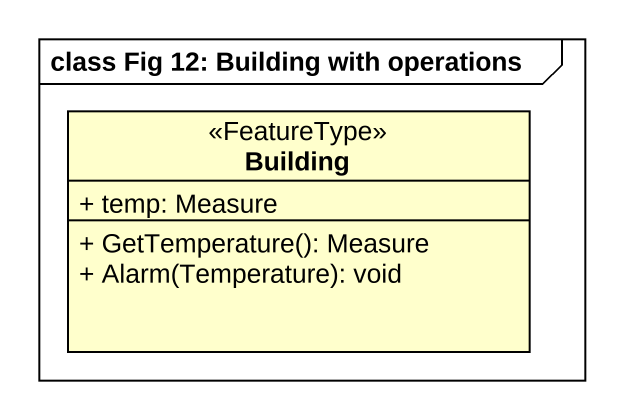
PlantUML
@startuml
mainframe class Fig 12: Building with operations
hide circle
hide empty members
skinparam classAttributeIconSize 0
class Building <<FeatureType>> {
  + temp: Measure
  + GetTemperature(): Measure
  + Alarm(Temperature): void
}
@enduml
